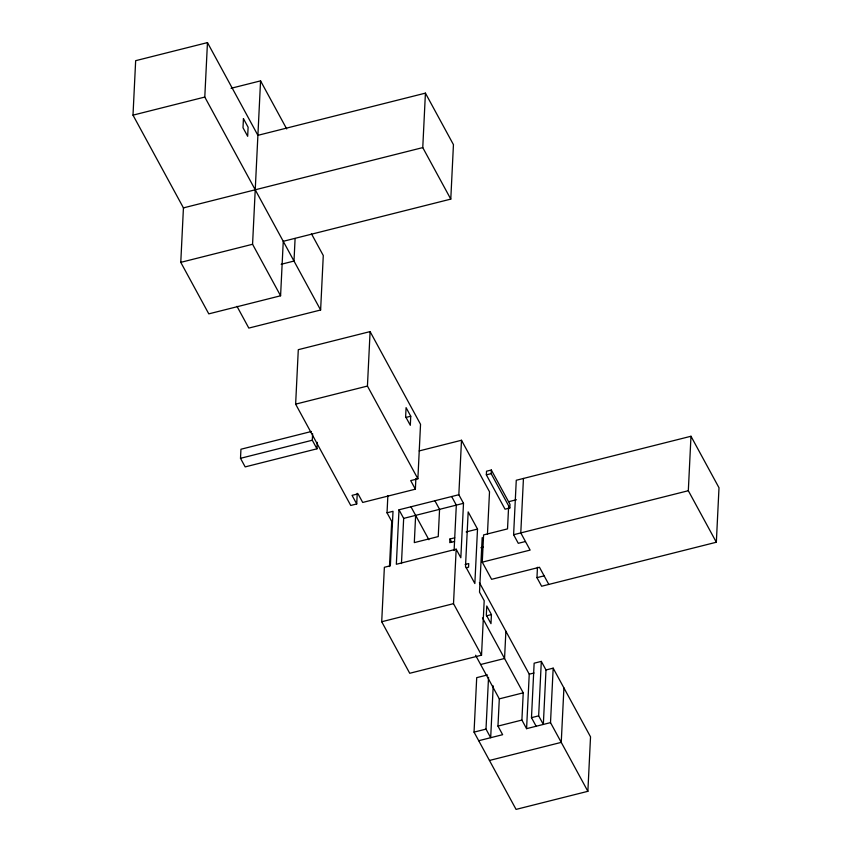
<?xml version="1.0" encoding="UTF-8"?>
<svg xmlns="http://www.w3.org/2000/svg" width="852" height="852" viewBox="0 0 852 852"><rect width="100%" height="100%" fill="white"/><g stroke="black" fill="none" stroke-linecap="round" stroke-linejoin="round"><path stroke-width="1.28" d="M183.67 208.314L132.997 115.148L135.66 60.684L207.462 42.6L257.9 135.33L425.425 93.134L453.445 144.648L450.783 199.112L283.258 241.308L280.585 295.782L208.793 313.866L180.773 262.352L183.436 207.877L422.762 147.598L425.425 93.134M236.984 306.326L248.816 328.084L320.618 310L204.789 97.064L207.462 42.6M317.285 442.337L316.965 448.812L245.174 466.896L240.498 458.312L240.946 449.238L311.459 431.474M280.585 295.782L252.565 244.268L260.563 80.865L231.073 88.288M295.101 238.475L293.993 261.053L281.171 264.29M295.633 404.146L298.296 349.682L370.098 331.598L420.537 424.328L417.874 478.792L410.696 480.603L415.361 489.186L362.707 502.446L358.042 493.862L352.057 495.363L356.722 503.958L350.747 505.46L295.633 404.146L367.436 386.062L370.098 331.598M316.965 448.812L312.301 440.228L312.62 433.743M320.618 310L323.281 255.525L311.449 233.778M356.722 503.958L357.244 493.329M483.35 539.806L482.179 537.655L479.516 592.119L484.192 600.713L481.529 655.188L409.727 673.272L381.707 621.747L384.369 567.283L390.354 565.771L393.017 511.306L387.032 512.808L391.707 521.403L389.492 566.569M387.032 512.808L387.873 495.544M458.834 494.724L399.002 509.794L396.34 564.269L456.171 549.199L460.836 557.783L463.499 503.308L458.834 494.724L461.496 440.26L419.184 450.921M401.462 563.555L403.667 518.389L399.002 509.794M410.749 416.234L410.313 425.308L405.637 416.724L406.084 407.639L410.749 416.234L405.712 417.501M415.361 489.186L415.882 478.558M415.638 515.375L414.306 542.607L438.237 536.579L439.568 509.347L434.903 500.752M454.723 537.804L449.941 539.007L449.76 542.639L454.542 541.435M454.105 550.509L456.321 505.119L451.656 496.535M481.529 655.188L453.509 603.663L456.171 549.199M477.514 529.071L474.852 583.535L465.512 566.367L468.174 511.903L477.514 529.071L466.172 531.925M486.354 474.852L486.535 471.22L491.327 470.016L510.007 504.352L509.826 507.984L505.044 509.187L486.354 474.852L491.146 473.637L491.327 470.016M548.805 584.429L539.465 567.262L491.604 579.317L482.264 562.15L483.595 534.918L507.526 528.89L508.601 506.844M536.142 726.245L531.478 717.661L534.14 663.197L541.318 661.386L538.656 715.85L543.331 724.434L545.994 669.97L553.172 668.16L590.532 736.852L587.869 791.316L516.067 809.4L474.042 732.124L476.705 677.659L487.472 674.944M487.44 534.289L489.517 491.774L461.496 440.26M491.434 614.58L490.986 623.664L486.322 615.069L486.758 605.996L491.434 614.58L486.396 615.847M493.212 685.892L490.677 737.704L486.002 729.11L488.537 677.308M478.707 740.718L502.637 734.69L497.973 726.096L499.304 698.864L475.576 655.241M505.886 631.257L504.554 658.489L480.624 664.517M525.46 541.51L518.282 543.31L513.607 534.726L516.269 480.262L690.983 436.256L719.003 487.77L716.34 542.234L541.627 586.24L536.962 577.656L537.463 567.283M523.447 478.451L520.785 532.915L530.125 550.094L482.264 562.15M553.172 668.16L550.509 722.624L526.579 728.662L521.903 720.068L523.235 692.836L482.466 617.881M526.579 728.662L529.241 674.188L479.42 582.608M563.918 687.905L561.244 742.38L489.453 760.463M716.34 542.234L688.32 490.72L690.983 436.256M132.997 115.148L204.789 97.064M180.773 262.352L252.565 244.268M240.498 458.312L312.301 440.228M403.667 518.389L463.499 503.308M508.857 501.647L516.418 499.751M513.607 534.726L688.32 490.72M480.869 547.751L483.265 547.144M465.149 564.461L468.738 563.555L468.557 567.187L466.161 567.794M536.962 577.656L544.14 575.846M381.707 621.747L453.509 603.663M529.241 674.188L534.023 672.984M499.304 698.864L523.235 692.836M474.042 732.124L486.002 729.11M497.973 726.096L521.903 720.068M531.478 717.661L538.656 715.85M422.762 147.598L450.783 199.112M491.146 473.637L509.826 507.984M260.563 80.865L286.709 128.94M541.318 661.386L545.994 669.97M367.436 386.062L417.874 478.792M550.509 722.624L587.869 791.316M449.941 539.007L451.688 542.223M410.962 506.78L428.886 539.731M243.438 118.652L243.001 127.725L247.666 136.309L248.113 127.236L243.438 118.652"/></g></svg>
